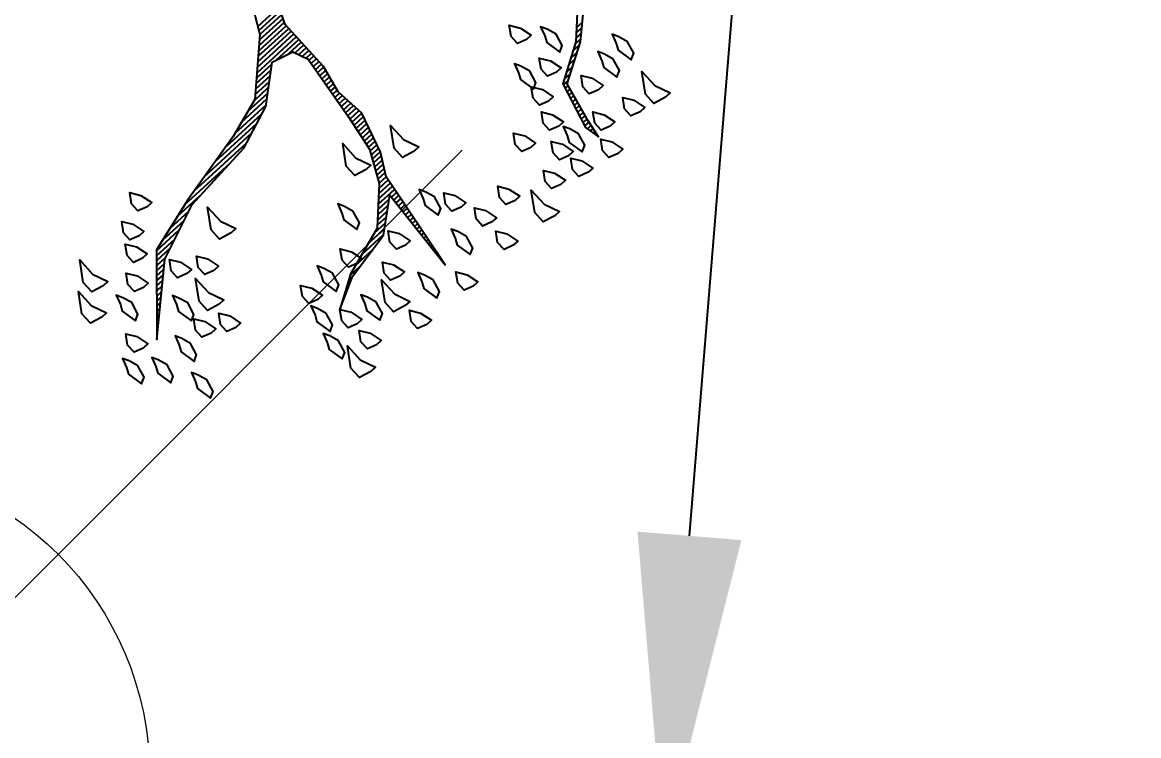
# Model space of a CAD drawing. Header units: metres. Extents: x 2 to 659295185, y -28 to 1124222152.
# Drawn here: x 655018 to 655026.92, y 1123097.73 to 1123103.43 of the extents above; entities that cross this region are included whole.
import ezdxf

# ---------------------------------------------------------------- set-up
doc = ezdxf.new("R2010")
doc.units = ezdxf.units.M
doc.header["$MEASUREMENT"] = 0
doc.header["$PDMODE"] = 35
doc.header["$PDSIZE"] = 5
doc.layers.get('0').update_dxf_attribs({"linetype": 'CONTINUOUS'})
doc.layers.add('Arboles', color=3, linetype='CONTINUOUS')
doc.layers.add('LIMITE 2017 IGVSB', color=7, linetype='CONTINUOUS', lineweight=120)
doc.styles.get("Standard").update_dxf_attribs({"font": 'tahoma.ttf'})
doc.dimstyles.new('ISO-25', dxfattribs={"dimtxt": 2.5, "dimasz": 2.5, "dimexe": 1.25, "dimexo": 0.625, "dimtad": 1, "dimtxsty": 'Standard', "dimcen": 2.5, "dimadec": 0, "dimazin": 0, "dimtfac": 1, "dimtmove": 0, "dimatfit": 3, "dimfxl": 1, "dimarcsym": 0})

# ---------------------------------------------------------------- blocks, each defined once
blk = doc.blocks.new('*X2402')
at = {"color": 0}
for p, q in [((17.5394, 16.07), (17.6174, 16.07)), ((17.5448, 16.08), (17.6216, 16.08)), ((17.5127, 16.04), (17.6045, 16.04)), ((17.5234, 16.05), (17.6088, 16.05)), ((17.5341, 16.06), (17.6131, 16.06)), ((17.4806, 16.01), (17.6021, 16.01)), ((17.4913, 16.02), (17.6021, 16.02)), ((17.502, 16.03), (17.6021, 16.03)), ((17.4484, 15.98), (17.5044, 15.98)), ((17.4591, 15.99), (17.6021, 15.99)), ((17.4698, 16), (17.6021, 16)), ((17.5206, 15.98), (17.6021, 15.98)), ((17.4163, 15.95), (17.4677, 15.95)), ((17.427, 15.96), (17.4799, 15.96)), ((17.4377, 15.97), (17.4922, 15.97)), ((17.5556, 15.97), (17.6021, 15.97)), ((17.5707, 15.96), (17.6021, 15.96)), ((17.5747, 15.95), (17.6021, 15.95)), ((17.3386, 15.92), (17.431, 15.92)), ((17.3711, 15.93), (17.4433, 15.93)), ((17.4036, 15.94), (17.4555, 15.94)), ((17.5787, 15.94), (17.6021, 15.94)), ((17.5827, 15.93), (17.6021, 15.93)), ((17.5846, 15.92), (17.6021, 15.92)), ((17.2149, 15.89), (17.3677, 15.89)), ((17.2629, 15.9), (17.3957, 15.9)), ((17.3061, 15.91), (17.4188, 15.91)), ((17.5805, 15.89), (17.6021, 15.89)), ((17.5819, 15.9), (17.6021, 15.9)), ((17.5832, 15.91), (17.6021, 15.91)), ((17.0761, 15.86), (17.2435, 15.86)), ((17.1189, 15.87), (17.3117, 15.87)), ((17.1669, 15.88), (17.3397, 15.88)), ((17.5764, 15.86), (17.5974, 15.86)), ((17.5778, 15.87), (17.5996, 15.87)), ((17.5791, 15.88), (17.6018, 15.88)), ((16.9681, 15.83), (17.0472, 15.83)), ((17.0041, 15.84), (17.0729, 15.84)), ((17.0401, 15.85), (17.1235, 15.85)), ((17.5723, 15.83), (17.5907, 15.83)), ((17.5737, 15.84), (17.5929, 15.84)), ((17.575, 15.85), (17.5951, 15.85)), ((16.919, 15.8), (16.9701, 15.8)), ((16.9281, 15.81), (16.9958, 15.81)), ((16.9371, 15.82), (17.0215, 15.82)), ((17.5682, 15.8), (17.5856, 15.8)), ((17.5696, 15.81), (17.5863, 15.81)), ((17.5709, 15.82), (17.5885, 15.82)), ((16.8919, 15.77), (16.9189, 15.77)), ((16.9009, 15.78), (16.9301, 15.78)), ((16.91, 15.79), (16.9444, 15.79)), ((17.5641, 15.77), (17.5886, 15.77)), ((17.5655, 15.78), (17.5876, 15.78)), ((17.5669, 15.79), (17.5866, 15.79)), ((16.8648, 15.74), (16.8853, 15.74)), ((16.8738, 15.75), (16.8965, 15.75)), ((16.8829, 15.76), (16.9077, 15.76)), ((17.56, 15.74), (17.5916, 15.74)), ((17.5614, 15.75), (17.5906, 15.75)), ((17.5628, 15.76), (17.5896, 15.76)), ((16.8376, 15.71), (16.8518, 15.71)), ((16.8467, 15.72), (16.863, 15.72)), ((16.8557, 15.73), (16.8742, 15.73)), ((17.5551, 15.71), (17.5906, 15.71)), ((17.5568, 15.72), (17.5936, 15.72)), ((17.5585, 15.73), (17.5926, 15.73)), ((16.8105, 15.68), (16.8183, 15.68)), ((16.8195, 15.69), (16.8295, 15.69)), ((16.8286, 15.7), (16.8406, 15.7)), ((17.5501, 15.68), (17.5814, 15.68)), ((17.5518, 15.69), (17.5844, 15.69)), ((17.5535, 15.7), (17.5875, 15.7)), ((16.7833, 15.65), (16.7848, 15.65)), ((16.7924, 15.66), (16.7959, 15.66)), ((16.8014, 15.67), (16.8071, 15.67)), ((17.5451, 15.65), (17.5721, 15.65)), ((17.5468, 15.66), (17.5752, 15.66)), ((17.5485, 15.67), (17.5783, 15.67)), ((17.5352, 15.62), (17.5629, 15.62)), ((17.5402, 15.63), (17.566, 15.63)), ((17.5435, 15.64), (17.5691, 15.64)), ((17.5202, 15.59), (17.5486, 15.59)), ((17.5252, 15.6), (17.5543, 15.6)), ((17.5302, 15.61), (17.5598, 15.61)), ((17.5052, 15.56), (17.5315, 15.56)), ((17.5102, 15.57), (17.5372, 15.57)), ((17.5152, 15.58), (17.5429, 15.58)), ((17.4803, 15.53), (17.5226, 15.53)), ((17.4903, 15.54), (17.5241, 15.54)), ((17.5002, 15.55), (17.5257, 15.55)), ((17.4503, 15.5), (17.4911, 15.5)), ((17.4603, 15.51), (17.5196, 15.51)), ((17.4703, 15.52), (17.5211, 15.52)), ((17.4996, 15.5), (17.5181, 15.5)), ((18.1732, 15.5), (18.1946, 15.5)), ((17.4203, 15.47), (17.4536, 15.47)), ((17.4303, 15.48), (17.4661, 15.48)), ((17.4403, 15.49), (17.4786, 15.49)), ((17.4974, 15.47), (17.5135, 15.47)), ((17.4981, 15.48), (17.515, 15.48)), ((17.4988, 15.49), (17.5165, 15.49)), ((18.1409, 15.47), (18.1609, 15.47)), ((18.1532, 15.48), (18.1721, 15.48)), ((18.1632, 15.49), (18.1834, 15.49)), ((17.336, 15.44), (17.4161, 15.44)), ((17.368, 15.45), (17.4286, 15.45)), ((17.4, 15.46), (17.4411, 15.46)), ((17.4953, 15.44), (17.509, 15.44)), ((17.496, 15.45), (17.5105, 15.45)), ((17.4967, 15.46), (17.512, 15.46)), ((18.0895, 15.44), (18.1126, 15.44)), ((18.1066, 15.45), (18.1297, 15.45)), ((18.1238, 15.46), (18.1468, 15.46)), ((17.2587, 15.41), (17.2717, 15.41)), ((17.2754, 15.42), (17.3128, 15.42)), ((17.304, 15.43), (17.3661, 15.43)), ((17.4931, 15.41), (17.5044, 15.41)), ((17.4938, 15.42), (17.5059, 15.42)), ((17.4946, 15.43), (17.5074, 15.43)), ((18.0433, 15.41), (18.0611, 15.41)), ((18.0552, 15.42), (18.0783, 15.42)), ((18.0723, 15.43), (18.0954, 15.43)), ((17.2087, 15.38), (17.2117, 15.38)), ((17.2254, 15.39), (17.2317, 15.39)), ((17.242, 15.4), (17.2517, 15.4)), ((17.491, 15.38), (17.4999, 15.38)), ((17.4917, 15.39), (17.5014, 15.39)), ((17.4924, 15.4), (17.5029, 15.4)), ((18.0353, 15.38), (18.047, 15.38)), ((18.038, 15.39), (18.0493, 15.39)), ((18.0407, 15.4), (18.0516, 15.4)), ((17.4888, 15.35), (17.4953, 15.35)), ((17.4896, 15.36), (17.4968, 15.36)), ((17.4903, 15.37), (17.4984, 15.37)), ((18.0273, 15.35), (18.0401, 15.35)), ((18.03, 15.36), (18.0424, 15.36)), ((18.0327, 15.37), (18.0447, 15.37)), ((17.4867, 15.32), (17.4908, 15.32)), ((17.4874, 15.33), (17.4923, 15.33)), ((17.4881, 15.34), (17.4938, 15.34)), ((18.0193, 15.32), (18.0332, 15.32)), ((18.022, 15.33), (18.0355, 15.33)), ((18.0247, 15.34), (18.0378, 15.34)), ((17.4846, 15.29), (17.4862, 15.29)), ((17.4853, 15.3), (17.4877, 15.3)), ((17.486, 15.31), (17.4893, 15.31)), ((18.0113, 15.29), (18.0265, 15.29)), ((18.014, 15.3), (18.0286, 15.3)), ((18.0167, 15.31), (18.0309, 15.31)), ((17.4831, 15.27), (17.4832, 15.27)), ((17.4838, 15.28), (17.4847, 15.28)), ((18.0115, 15.28), (18.0249, 15.28)), ((18.0135, 15.27), (18.0232, 15.27)), ((18.0155, 15.26), (18.0215, 15.26)), ((18.0175, 15.25), (18.0199, 15.25))]:
    blk.add_line(p, q, dxfattribs=at)
blk = doc.blocks.new('ARBUSTO6')
at = {"layer": 'Arboles', "color": 7}
for points in [[(-0.1408, -0.3194), (-0.2089, -0.447), (-0.3364, -0.566), (-0.447, -0.6001), (-0.6511, -0.6426), (-0.8041, -0.6851), (-0.9657, -0.8637), (-0.8041, -0.7191), (-0.6511, -0.6596), (-0.447, -0.6426), (-0.3279, -0.6001), (-0.2344, -0.5235), (-0.1748, -0.5405), (-0.1578, -0.583), (-0.1833, -0.7701), (-0.2004, -0.8722), (-0.2429, -0.9572), (-0.3279, -1.0423), (-0.464, -1.0848), (-0.549, -1.1358), (-0.464, -1.0933), (-0.3279, -1.0678), (-0.2429, -0.9997), (-0.2599, -1.2379), (-0.2174, -0.9572), (-0.1833, -0.8977), (-0.1493, -0.7871), (-0.1578, -0.7021), (-0.1408, -0.6256), (-0.1408, -0.5405), (-0.1408, -0.4725), (-0.1153, -0.413)], [(0.4715, -0.9657), (0.4034, -1.0338), (0.3014, -1.0933), (0.2674, -1.2209), (0.2759, -1.2634), (0.2844, -1.2123), (0.3099, -1.1018), (0.4119, -1.0423), (0.4885, -0.9742)]]:
    blk.add_lwpolyline(points, dxfattribs=at)
at = {"layer": 'Arboles'}
for points in [[(-0.7446, -0.583), (-0.7701, -0.5745), (-0.7701, -0.549), (-0.7531, -0.5235), (-0.7361, -0.549), (-0.7276, -0.583)], [(-0.9742, -0.6596), (-1.0082, -0.6511), (-1.0082, -0.6171), (-0.9742, -0.566), (-0.9742, -0.6171), (-0.9572, -0.6596)], [(-0.8126, -0.6256), (-0.8381, -0.6171), (-0.8381, -0.5915), (-0.8211, -0.566), (-0.8041, -0.5915), (-0.7956, -0.6256)], [(-1.0337, -0.7191), (-1.0678, -0.7106), (-1.0678, -0.6766), (-1.0337, -0.6256), (-1.0337, -0.6766), (-1.0167, -0.7191)], [(-0.8467, -0.6766), (-0.8722, -0.6681), (-0.8722, -0.6426), (-0.8552, -0.6171), (-0.8381, -0.6426), (-0.8296, -0.6766)], [(-0.8977, -0.7361), (-0.9232, -0.7276), (-0.9232, -0.7021), (-0.9062, -0.6766), (-0.8892, -0.7021), (-0.8807, -0.7361)], [(-0.9742, -0.7276), (-0.9827, -0.7446), (-0.9742, -0.7871), (-0.9572, -0.7786), (-0.9487, -0.7446), (-0.9572, -0.7191), (-0.9657, -0.7021)], [(-0.6256, -0.7871), (-0.6596, -0.7786), (-0.6596, -0.7446), (-0.6256, -0.6936), (-0.6256, -0.7446), (-0.6085, -0.7871)], [(-0.7871, -0.7871), (-0.8126, -0.7786), (-0.8126, -0.7531), (-0.7956, -0.7276), (-0.7786, -0.7531), (-0.7701, -0.7871)], [(-0.7276, -0.8297), (-0.7531, -0.8212), (-0.7531, -0.7956), (-0.7361, -0.7701), (-0.7191, -0.7956), (-0.7106, -0.8297)], [(-1.0082, -0.8552), (-1.0337, -0.8467), (-1.0337, -0.8212), (-1.0167, -0.7956), (-0.9997, -0.8212), (-0.9912, -0.8552)], [(-0.8637, -0.8297), (-0.8722, -0.8467), (-0.8637, -0.8892), (-0.8467, -0.8807), (-0.8381, -0.8467), (-0.8467, -0.8212), (-0.8552, -0.8042)], [(-1.0763, -0.8637), (-1.0848, -0.8807), (-1.0763, -0.9232), (-1.0593, -0.9147), (-1.0507, -0.8807), (-1.0593, -0.8552), (-1.0678, -0.8382)], [(-0.7786, -0.9062), (-0.8126, -0.8977), (-0.8126, -0.8637), (-0.7786, -0.8127), (-0.7786, -0.8637), (-0.7616, -0.9062)], [(-0.2429, -0.9062), (-0.2769, -0.8977), (-0.2769, -0.8637), (-0.2429, -0.8127), (-0.2429, -0.8637), (-0.2259, -0.9062)], [(-0.1153, -0.9572), (-0.1493, -0.9487), (-0.1493, -0.9147), (-0.1153, -0.8637), (-0.1153, -0.9147), (-0.0983, -0.9572)], [(-1.0167, -0.9147), (-1.0252, -0.9317), (-1.0167, -0.9742), (-0.9997, -0.9657), (-0.9912, -0.9317), (-0.9997, -0.9062), (-1.0082, -0.8892)], [(-0.9317, -0.9147), (-0.9402, -0.9317), (-0.9317, -0.9742), (-0.9147, -0.9657), (-0.9062, -0.9317), (-0.9147, -0.9062), (-0.9232, -0.8892)], [(-0.8467, -0.9487), (-0.8722, -0.9402), (-0.8722, -0.9147), (-0.8552, -0.8892), (-0.8381, -0.9147), (-0.8296, -0.9487)], [(0.3099, -0.9402), (0.2844, -0.9317), (0.2844, -0.9062), (0.3014, -0.8807), (0.3184, -0.9062), (0.3269, -0.9402)], [(-0.7871, -0.9827), (-0.8126, -0.9742), (-0.8126, -0.9487), (-0.7956, -0.9232), (-0.7786, -0.9487), (-0.7701, -0.9827)], [(-0.3704, -0.9487), (-0.3789, -0.9657), (-0.3704, -1.0082), (-0.3534, -0.9997), (-0.3449, -0.9657), (-0.3534, -0.9402), (-0.3619, -0.9232)], [(0.3524, -0.9657), (0.3439, -0.9827), (0.3524, -1.0253), (0.3694, -1.0168), (0.3779, -0.9827), (0.3694, -0.9572), (0.3609, -0.9402)], [(0.2333, -0.9912), (0.2248, -1.0082), (0.2333, -1.0508), (0.2504, -1.0423), (0.2589, -1.0082), (0.2504, -0.9827), (0.2418, -0.9657)], [(-0.9657, -1.0168), (-0.9742, -1.0338), (-0.9657, -1.0763), (-0.9487, -1.0678), (-0.9402, -1.0338), (-0.9487, -1.0082), (-0.9572, -0.9912)], [(-0.5745, -1.0763), (-0.6, -1.0678), (-0.6, -1.0423), (-0.583, -1.0168), (-0.566, -1.0423), (-0.5575, -1.0763)], [(-0.5235, -1.0338), (-0.532, -1.0508), (-0.5235, -1.0933), (-0.5065, -1.0848), (-0.498, -1.0508), (-0.5065, -1.0253), (-0.515, -1.0082)], [(-0.43, -1.0763), (-0.4555, -1.0678), (-0.4555, -1.0423), (-0.4385, -1.0168), (-0.4215, -1.0423), (-0.413, -1.0763)], [(0.3099, -1.0593), (0.2844, -1.0508), (0.2844, -1.0253), (0.3014, -0.9997), (0.3184, -1.0253), (0.3269, -1.0593)], [(-0.1833, -1.0678), (-0.1919, -1.0848), (-0.1833, -1.1273), (-0.1663, -1.1188), (-0.1578, -1.0848), (-0.1663, -1.0593), (-0.1748, -1.0423)], [(0.2418, -1.1018), (0.2163, -1.0933), (0.2163, -1.0678), (0.2333, -1.0423), (0.2504, -1.0678), (0.2589, -1.1018)], [(-0.6085, -1.1018), (-0.617, -1.1188), (-0.6085, -1.1613), (-0.5915, -1.1528), (-0.583, -1.1188), (-0.5915, -1.0933), (-0.6, -1.0763)], [(-0.3024, -1.1273), (-0.3279, -1.1188), (-0.3279, -1.0933), (-0.3109, -1.0678), (-0.2939, -1.0933), (-0.2854, -1.1273)], [(-0.1238, -1.1528), (-0.1493, -1.1443), (-0.1493, -1.1188), (-0.1323, -1.0933), (-0.1153, -1.1188), (-0.1068, -1.1528)], [(0.1228, -1.1613), (0.0973, -1.1528), (0.0973, -1.1273), (0.1143, -1.1018), (0.1313, -1.1273), (0.1398, -1.1613)], [(0.4204, -1.1188), (0.4119, -1.1358), (0.4204, -1.1783), (0.4374, -1.1698), (0.4459, -1.1358), (0.4374, -1.1103), (0.4289, -1.0933)], [(0.48, -1.1103), (0.4715, -1.1273), (0.48, -1.1698), (0.497, -1.1613), (0.5055, -1.1273), (0.497, -1.1018), (0.4885, -1.0848)], [(-0.5405, -1.1953), (-0.566, -1.1868), (-0.566, -1.1613), (-0.549, -1.1358), (-0.532, -1.1613), (-0.5235, -1.1953)], [(-0.3704, -1.1783), (-0.3959, -1.1698), (-0.3959, -1.1443), (-0.3789, -1.1188), (-0.3619, -1.1443), (-0.3534, -1.1783)], [(0.2163, -1.1698), (0.1908, -1.1613), (0.1908, -1.1358), (0.2078, -1.1103), (0.2248, -1.1358), (0.2333, -1.1698)], [(0.3609, -1.1698), (0.3354, -1.1613), (0.3354, -1.1358), (0.3524, -1.1103), (0.3694, -1.1358), (0.3779, -1.1698)], [(-0.6341, -1.1783), (-0.6426, -1.1953), (-0.6341, -1.2379), (-0.617, -1.2294), (-0.6085, -1.1953), (-0.617, -1.1698), (-0.6256, -1.1528)], [(-0.4895, -1.1698), (-0.498, -1.1868), (-0.4895, -1.2294), (-0.4725, -1.2209), (-0.464, -1.1868), (-0.4725, -1.1613), (-0.481, -1.1443)], [(-0.413, -1.2464), (-0.447, -1.2379), (-0.447, -1.2038), (-0.413, -1.1528), (-0.413, -1.2038), (-0.3959, -1.2464)], [(-0.1919, -1.2038), (-0.2004, -1.2209), (-0.1919, -1.2634), (-0.1748, -1.2549), (-0.1663, -1.2209), (-0.1748, -1.1953), (-0.1833, -1.1783)], [(-0.0898, -1.2379), (-0.1153, -1.2294), (-0.1153, -1.2038), (-0.0983, -1.1783), (-0.0813, -1.2038), (-0.0728, -1.2379)], [(-0.0048, -1.2379), (-0.0303, -1.2294), (-0.0303, -1.2038), (-0.0133, -1.1783), (0.0037, -1.2038), (0.0122, -1.2379)], [(0.1823, -1.2464), (0.1568, -1.2379), (0.1568, -1.2123), (0.1738, -1.1868), (0.1908, -1.2123), (0.1993, -1.2464)], [(0.2163, -1.2038), (0.2078, -1.2209), (0.2163, -1.2634), (0.2333, -1.2549), (0.2418, -1.2209), (0.2333, -1.1953), (0.2248, -1.1783)], [(-0.6, -1.3144), (-0.6341, -1.3059), (-0.6341, -1.2719), (-0.6, -1.2209), (-0.6, -1.2719), (-0.583, -1.3144)], [(-0.5405, -1.2719), (-0.566, -1.2634), (-0.566, -1.2379), (-0.549, -1.2123), (-0.532, -1.2379), (-0.5235, -1.2719)], [(-0.3364, -1.2294), (-0.3449, -1.2464), (-0.3364, -1.2889), (-0.3194, -1.2804), (-0.3109, -1.2464), (-0.3194, -1.2209), (-0.3279, -1.2038)], [(0.3184, -1.2634), (0.2929, -1.2549), (0.2929, -1.2294), (0.3099, -1.2038), (0.3269, -1.2294), (0.3354, -1.2634)], [(0.48, -1.3059), (0.4459, -1.2974), (0.4459, -1.2634), (0.48, -1.2123), (0.48, -1.2634), (0.497, -1.3059)], [(0.0463, -1.3399), (0.0122, -1.3314), (0.0122, -1.2974), (0.0463, -1.2464), (0.0463, -1.2974), (0.0633, -1.3399)], [(0.1143, -1.2889), (0.0888, -1.2804), (0.0888, -1.2549), (0.1058, -1.2294), (0.1228, -1.2549), (0.1313, -1.2889)], [(0.1908, -1.3144), (0.1653, -1.3059), (0.1653, -1.2804), (0.1823, -1.2549), (0.1993, -1.2804), (0.2078, -1.3144)], [(0.4034, -1.2889), (0.3779, -1.2804), (0.3779, -1.2549), (0.3949, -1.2294), (0.4119, -1.2549), (0.4204, -1.2889)], [(-0.4044, -1.3229), (-0.43, -1.3144), (-0.43, -1.2889), (-0.413, -1.2634), (-0.3959, -1.2889), (-0.3874, -1.3229)], [(-0.2429, -1.3314), (-0.2684, -1.3229), (-0.2684, -1.2974), (-0.2514, -1.2719), (-0.2344, -1.2974), (-0.2259, -1.3314)], [(-0.0898, -1.3229), (-0.1153, -1.3144), (-0.1153, -1.2889), (-0.0983, -1.2634), (-0.0813, -1.2889), (-0.0728, -1.3229)], [(0.2844, -1.3314), (0.2589, -1.3229), (0.2589, -1.2974), (0.2759, -1.2719), (0.2929, -1.2974), (0.3014, -1.3314)]]:
    blk.add_lwpolyline(points, close=True, dxfattribs=at)
blk.add_blockref('*X2402', (-17.7429, -16.5069), dxfattribs=at)
blk = doc.blocks.new('*D2454')
at = {"layer": 'LIMITE 2017 IGVSB', "color": 0, "lineweight": -2, "transparency": 16777216}
for p, q in [((655030.3815, 1123259.7885), (655037.6339, 1123259.1966)), ((655036.1847, 1123256.8065), (655030.6697, 1123189.2386)), ((655023.3311, 1123099.328), (655030.1566, 1123182.9524)), ((655017.1212, 1123097.3266), (655024.3736, 1123096.7346))]:
    blk.add_line(p, q, dxfattribs=at)
at = {"layer": 'LIMITE 2017 IGVSB', "color": 0, "lineweight": 0, "transparency": 16777216}
for points in [[(655035.7694, 1123256.8404), (655036.5999, 1123256.7726), (655036.388, 1123259.2983)], [(655022.9159, 1123099.3619), (655023.7464, 1123099.2941), (655023.1278, 1123096.8363)]]:
    blk.add_solid(points, dxfattribs=at)
at = {"layer": 'LIMITE 2017 IGVSB', "color": 0, "lineweight": 0, "transparency": 16777216, "insert": (655030.4132, 1123186.0955), "char_height": 2.5, "attachment_point": 5, "rotation": 85.33382}
blk.add_mtext('163', dxfattribs=at)

msp = doc.modelspace()

# ---------------------------------------------------------------- linework, layer by layer
at = {"layer": 'LIMITE 2017 IGVSB', "lineweight": 0}
msp.add_point((655016.5143, 1123097.413), dxfattribs=at)

# ---------------------------------------------------------------- block references
at = {"layer": 'Arboles', "xscale": 2.9799695664933, "yscale": 2.9799695664933, "zscale": 2.9799695664933, "rotation": 42.49660342024684}
msp.add_blockref('ARBUSTO6', (655019.4555, 1123104.7389), dxfattribs=at)

# ---------------------------------------------------------------- dimensions: what is measured, and where the dimension line sits
at = {"layer": 'LIMITE 2017 IGVSB', "lineweight": 0}
dim = msp.add_linear_dim(base=(655023.1278, 1123096.8363), p1=(655029.7585, 1123259.8394), p2=(655016.4983, 1123097.3774), angle=265.33382, dimstyle='ISO-25', override={"dimtmove": 2}, dxfattribs=at)
dim.commit()
dim.dimension.update_dxf_attribs({"geometry": '*D2454', "text_midpoint": (655030.4132, 1123186.0955), "dimtype": 161})

doc.saveas('drawing.dxf')
